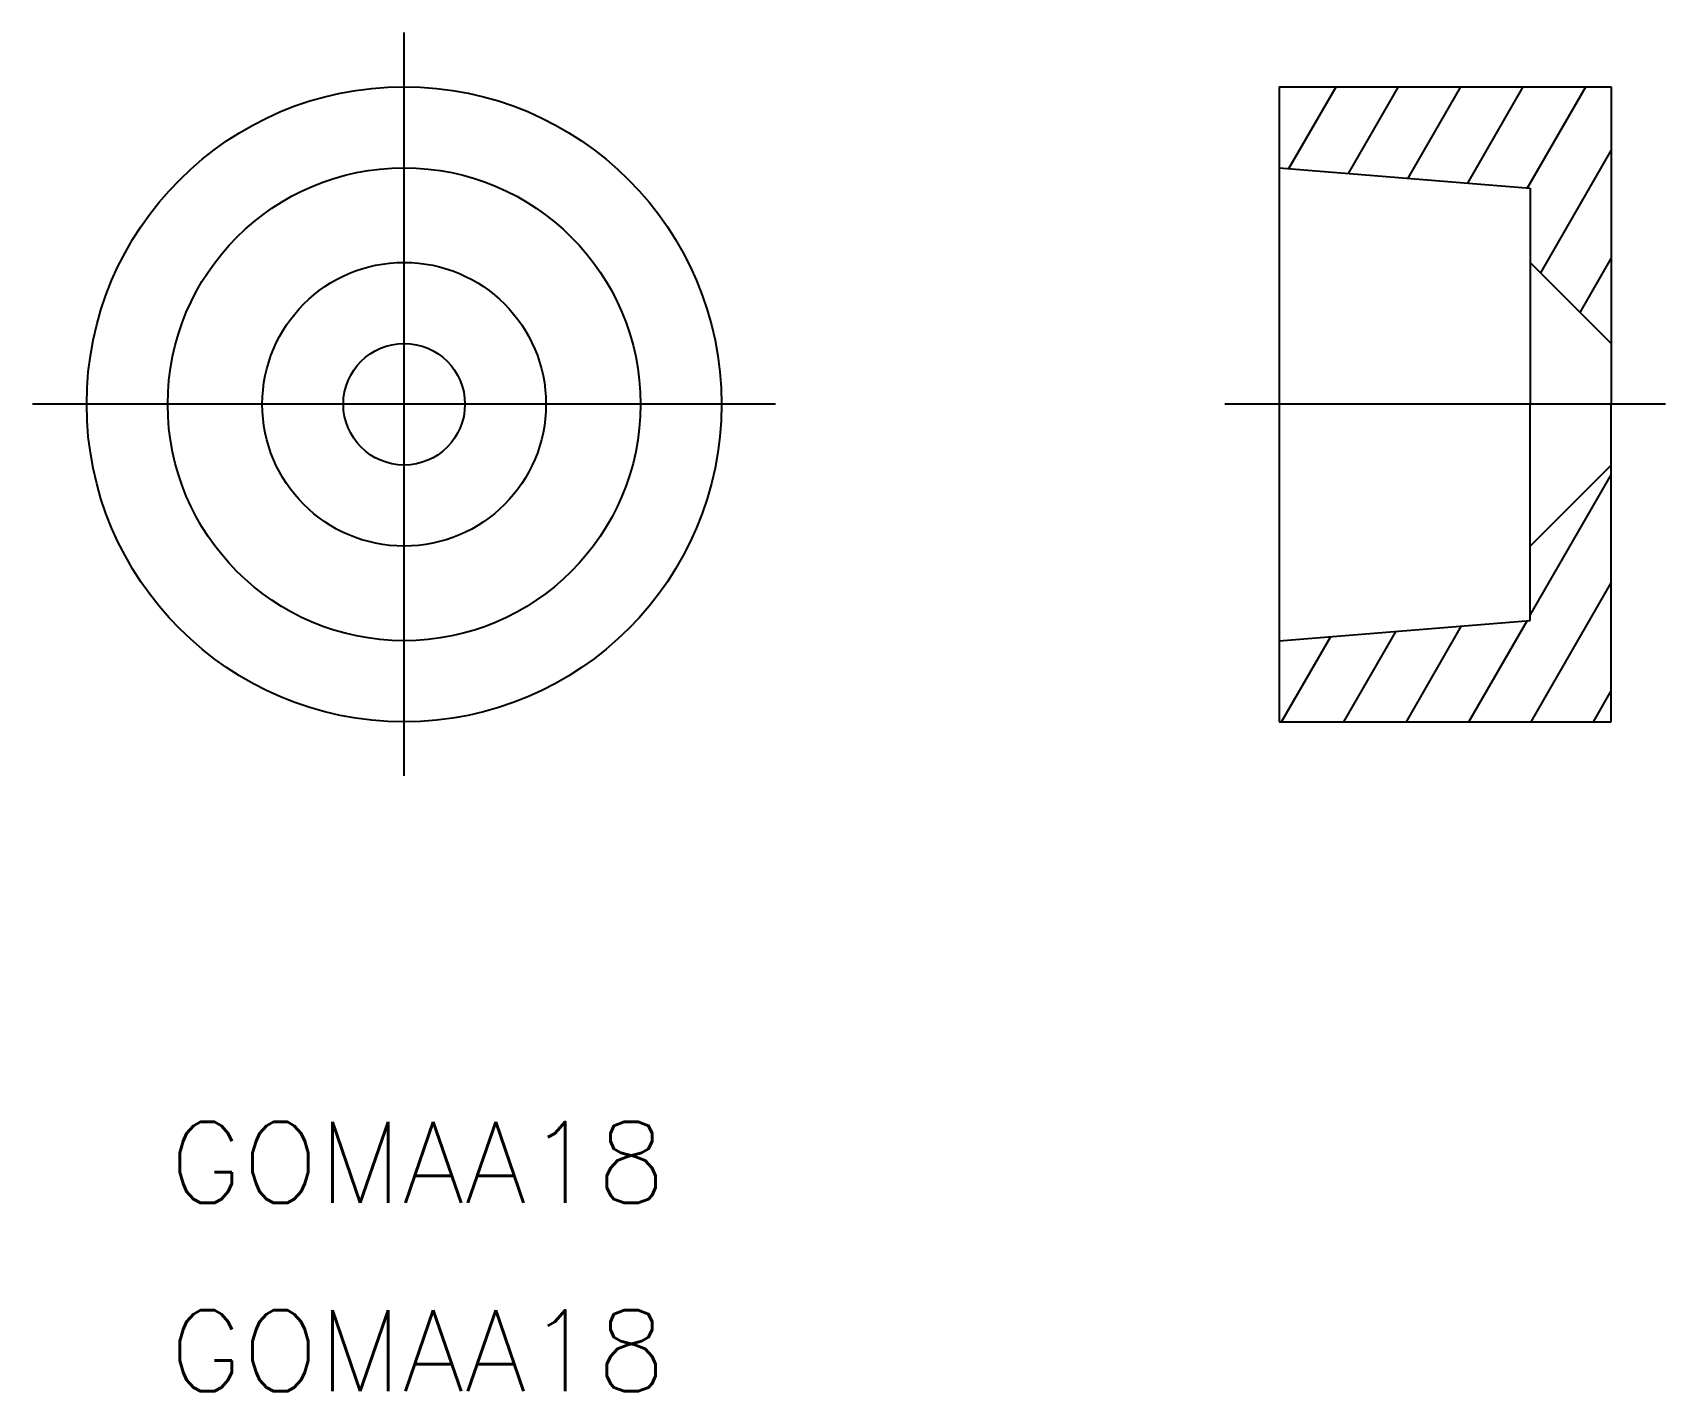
# Model space of a CAD drawing. Extents: x -13.8 to 46.7, y -36.5 to 13.8.
import ezdxf

# ---------------------------------------------------------------- set-up
doc = ezdxf.new("R2010")
doc.units = 0
doc.linetypes.add('CENTER', pattern=[50.8, 31.75, -6.35, 6.35, -6.35])
doc.layers.get('0').update_dxf_attribs({"linetype": 'CONTINUOUS'})
doc.layers.add('CENTER', color=1, linetype='CENTER')
doc.styles.get("Standard").update_dxf_attribs({"font": 'txt.shx', "height": 3, "bigfont": 'bigfont.shx'})

msp = doc.modelspace()

# ---------------------------------------------------------------- linework, layer by layer
at = {"color": 7, "linetype": 'CONTINUOUS'}
for p, q in [((32.382, 11.75), (44.682, 11.75)), ((32.382, 11.75), (32.382, -11.75)), ((44.682, 11.75), (44.682, 0)), ((32.382, 8.75), (41.682, 8)), ((41.682, 8), (41.682, 0)), ((41.682, 5.25), (44.682, 2.25)), ((41.682, -8), (41.682, 0)), ((44.682, -11.75), (44.682, 0)), ((41.682, -5.25), (44.682, -2.25)), ((32.382, -8.75), (41.682, -8)), ((32.382, -11.75), (44.682, -11.75))]:
    msp.add_line(p, q, dxfattribs=at)
at = {"color": 3, "linetype": 'CONTINUOUS'}
for p, q in [((32.748, 8.72), (34.497, 11.75)), ((34.954, 8.543), (36.806, 11.75)), ((37.161, 8.365), (39.115, 11.75)), ((39.368, 8.187), (41.425, 11.75)), ((41.574, 8.009), (43.734, 11.75)), ((42.068, 4.864), (44.682, 9.391)), ((43.532, 3.4), (44.682, 5.391)), ((41.682, -7.805), (44.682, -2.609)), ((41.714, -11.75), (44.682, -6.609)), ((34.785, -11.75), (36.719, -8.4)), ((37.095, -11.75), (39.142, -8.205)), ((39.404, -11.75), (41.564, -8.01)), ((32.476, -11.75), (34.297, -8.596)), ((44.023, -11.75), (44.682, -10.609))]:
    msp.add_line(p, q, dxfattribs=at)
at = {"color": 7, "linetype": 'CONTINUOUS'}
for radius in [11.75, 8.75, 5.25, 2.25]:
    msp.add_circle((0, 0), radius, dxfattribs=at)
at = {"layer": 'CENTER', "color": 1, "linetype": 'CENTER'}
for p, q in [((0, -13.75), (0, 13.75)), ((13.75, 0), (-13.75, 0)), ((46.682, 0), (30.382, 0))]:
    msp.add_line(p, q, dxfattribs=at)

# ---------------------------------------------------------------- texts
at = {"color": 7, "linetype": 'CONTINUOUS'}
for p in [(-8.694, -29.554), (-8.694, -36.525)]:
    msp.add_text('GOMAA18', height=3, dxfattribs=at).set_placement(p)

doc.saveas('drawing.dxf')
